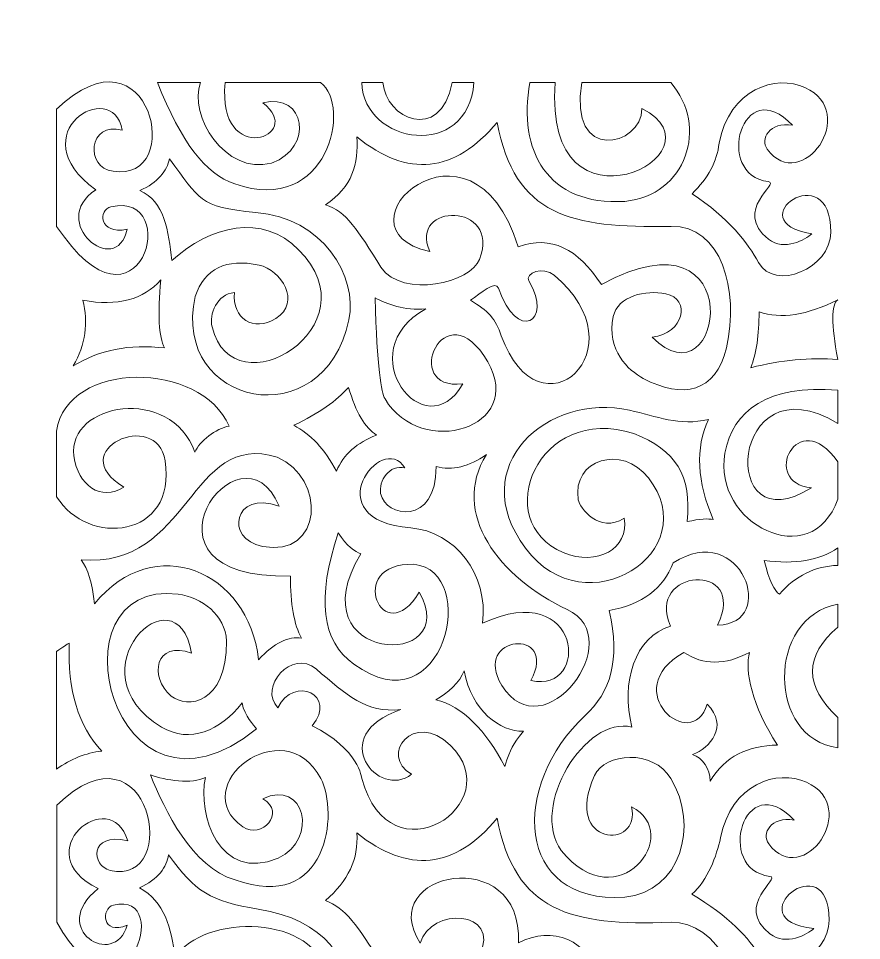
# Model space of a CAD drawing. Header units: centimetres. Extents: x -99 to 93, y -112 to 118.
# Drawn here: x -95.1 to -3.4, y 17.7 to 117.9 of the extents above; entities that cross this region are included whole.
import ezdxf

# ---------------------------------------------------------------- set-up
doc = ezdxf.new("R2010")
doc.units = ezdxf.units.CM
doc.header["$MEASUREMENT"] = 0
doc.layers.add('layer 1', color=7, linetype='Continuous')

msp = doc.modelspace()

# ---------------------------------------------------------------- linework, layer by layer
at = {"layer": 'layer 1', "color": 114, "lineweight": 20}
for points, knots in [([(-83.29539, 95.00688), (-84.48718, 89.57736), (-91.97173, 95.83041), (-86.71316, 99.29716), (-86.71316, 99.29716), (-95.12386, 105.44558), (-84.88055, 111.65502), (-83.83259, 105.78869), (-83.83259, 105.78869), (-87.51647, 106.80255), (-87.91274, 101.64285), (-84.81523, 101.34181), (-84.81523, 101.34181), (-76.84926, 99.95199), (-80.71938, 117.93878), (-90.96468, 108.06724), (-90.96468, 108.06724), (-90.96468, 103.502), (-90.96468, 99.25403), (-90.96468, 95.32332), (-90.96468, 95.32332), (-81.89771, 81.69669), (-77.12857, 99.25223), (-85.06099, 97.46599), (-85.06099, 97.46599), (-86.42806, 97.15815), (-86.42986, 94.37612), (-83.29539, 95.00688)], [0, 0, 0, 0, 0.125, 0.125, 0.125, 0.125, 0.25, 0.25, 0.25, 0.25, 0.375, 0.375, 0.375, 0.375, 0.5, 0.5, 0.5, 0.5, 0.625, 0.625, 0.625, 0.625, 0.75, 0.75, 0.75, 0.75, 1, 1, 1, 1]), ([(-13.64722, 103.72259), (-9.90462, 98.72006), (-3.53922, 107.69073), (-9.53944, 110.42842), (-9.53944, 110.42842), (-12.67726, 111.8601), (-17.74881, 110.30449), (-18.88427, 104.36568), (-18.88427, 104.36568), (-19.09484, 102.39153), (-20.0776, 100.55837), (-21.83249, 98.86623), (-21.83249, 98.86623), (-17.88397, 96.29279), (-15.70151, 93.46248), (-14.58305, 91.40377), (-14.58305, 91.40377), (-12.85215, 88.21776), (-6.74892, 90.7465), (-6.72865, 94.6757), (-6.72865, 94.6757), (-6.68522, 103.09228), (-17.01525, 95.87541), (-8.81045, 94.51505), (-8.81045, 94.51505), (-9.48066, 93.90826), (-11.7798, 92.57761), (-13.50631, 93.94307), (-13.50631, 93.94307), (-17.47888, 97.08492), (-12.16573, 100.02222), (-13.53671, 100.19234), (-13.53671, 100.19234), (-19.491, 100.93119), (-16.34999, 112.1453), (-10.88627, 106.31553), (-10.88627, 106.31553), (-13.42664, 106.75298), (-14.45243, 104.79887), (-13.64722, 103.72259)], [0, 0, 0, 0, 0.090909091, 0.090909091, 0.090909091, 0.090909091, 0.181818182, 0.181818182, 0.181818182, 0.181818182, 0.272727273, 0.272727273, 0.272727273, 0.272727273, 0.363636364, 0.363636364, 0.363636364, 0.363636364, 0.454545455, 0.454545455, 0.454545455, 0.454545455, 0.545454545, 0.545454545, 0.545454545, 0.545454545, 0.636363636, 0.636363636, 0.636363636, 0.636363636, 0.727272727, 0.727272727, 0.727272727, 0.727272727, 0.818181818, 0.818181818, 0.818181818, 0.818181818, 1, 1, 1, 1]), ([(-62.24905, 110.95953), (-58.84211, 108.46161), (-61.40761, 96.44339), (-71.56244, 99.94211), (-71.56244, 99.94211), (-74.8773, 101.0842), (-77.33777, 104.42012), (-80.0052, 110.95953), (-80.0052, 110.95953), (-75.26698, 110.95953), (-75.31415, 110.95953), (-75.31415, 110.95953), (-75.31415, 110.95953), (-76.65055, 107.44615), (-72.65633, 100.85281), (-67.58014, 102.20882), (-67.58014, 102.20882), (-62.90833, 103.88344), (-63.89713, 109.93604), (-68.53843, 108.7641), (-68.53843, 108.7641), (-63.72172, 105.11635), (-73.53731, 101.58683), (-72.62964, 110.95953), (-72.62964, 110.95953), (-65.12746, 110.95953), (-62.24905, 110.95953), (-62.24905, 110.95953)], [0, 0, 0, 0, 0.125, 0.125, 0.125, 0.125, 0.25, 0.25, 0.25, 0.25, 0.375, 0.375, 0.375, 0.375, 0.5, 0.5, 0.5, 0.5, 0.625, 0.625, 0.625, 0.625, 0.75, 0.75, 0.75, 0.75, 1, 1, 1, 1]), ([(-45.56203, 110.95953), (-46.17184, 102.45646), (-57.57057, 104.19116), (-57.75782, 110.95953), (-57.75782, 110.95953), (-55.50049, 110.95953), (-55.45805, 110.95953), (-55.45805, 110.95953), (-55.45805, 110.95953), (-55.17386, 107.10747), (-49.30088, 104.27328), (-47.92361, 110.95953), (-47.92361, 110.95953), (-45.58758, 110.95953), (-45.56203, 110.95953), (-45.56203, 110.95953)], [0, 0, 0, 0, 0.2, 0.2, 0.2, 0.2, 0.4, 0.4, 0.4, 0.4, 0.6, 0.6, 0.6, 0.6, 1, 1, 1, 1]), ([(-24.13938, 110.95953), (-19.97701, 106.19753), (-22.46565, 98.66176), (-29.15041, 98.0466), (-29.15041, 98.0466), (-37.55718, 97.52815), (-40.84425, 103.58349), (-39.46376, 110.95953), (-39.46376, 110.95953), (-36.67346, 110.95953), (-36.70416, 110.95953), (-36.70416, 110.95953), (-36.70416, 110.95953), (-38.18494, 93.06975), (-17.62579, 103.2853), (-27.29413, 108.13385), (-27.29413, 108.13385), (-27.23937, 103.99326), (-35.41011, 102.1807), (-33.80438, 110.95953), (-33.80438, 110.95953), (-24.5122, 110.95953), (-24.13938, 110.95953), (-24.13938, 110.95953)], [0, 0, 0, 0, 0.142857143, 0.142857143, 0.142857143, 0.142857143, 0.285714286, 0.285714286, 0.285714286, 0.285714286, 0.428571429, 0.428571429, 0.428571429, 0.428571429, 0.571428571, 0.571428571, 0.571428571, 0.571428571, 0.714285714, 0.714285714, 0.714285714, 0.714285714, 1, 1, 1, 1]), ([(-61.70924, 97.68607), (-58.80812, 99.56257), (-58.07112, 102.19764), (-58.3168, 105.05311), (-58.3168, 105.05311), (-52.73623, 100.576), (-47.64703, 101.1048), (-43.0492, 106.6395), (-43.0492, 106.6395), (-41.08372, 96.45142), (-35.08698, 95.12397), (-24.09631, 95.32332), (-24.09631, 95.32332), (-18.67691, 95.42162), (-16.62328, 88.44573), (-18.09456, 82.10348), (-18.09456, 82.10348), (-19.21188, 77.28707), (-22.86903, 76.48461), (-27.13507, 78.80038), (-27.13507, 78.80038), (-28.75609, 79.68035), (-31.17687, 81.78604), (-30.39371, 85.53391), (-30.39371, 85.53391), (-29.92729, 87.766), (-26.84301, 88.44532), (-24.69047, 88.00129), (-24.69047, 88.00129), (-21.90744, 87.4272), (-22.67446, 83.68141), (-26.17221, 83.29023), (-26.17221, 83.29023), (-18.41426, 75.38814), (-15.23465, 98.00809), (-31.69222, 88.99717), (-31.69222, 88.99717), (-34.25436, 92.91024), (-37.18784, 94.40675), (-40.73273, 93.1024), (-40.73273, 93.1024), (-45.80763, 109.44489), (-61.54878, 95.04475), (-50.36609, 92.59501), (-50.36609, 92.59501), (-52.73402, 97.94102), (-42.57593, 98.00915), (-44.94449, 91.72752), (-44.94449, 91.72752), (-45.87758, 89.25289), (-53.23662, 87.41602), (-55.68446, 90.88146), (-55.68446, 90.88146), (-58.20173, 94.96286), (-59.45807, 96.9672), (-61.70924, 97.68607)], [0, 0, 0, 0, 0.066666667, 0.066666667, 0.066666667, 0.066666667, 0.133333333, 0.133333333, 0.133333333, 0.133333333, 0.2, 0.2, 0.2, 0.2, 0.266666667, 0.266666667, 0.266666667, 0.266666667, 0.333333333, 0.333333333, 0.333333333, 0.333333333, 0.4, 0.4, 0.4, 0.4, 0.466666667, 0.466666667, 0.466666667, 0.466666667, 0.533333333, 0.533333333, 0.533333333, 0.533333333, 0.6, 0.6, 0.6, 0.6, 0.666666667, 0.666666667, 0.666666667, 0.666666667, 0.733333333, 0.733333333, 0.733333333, 0.733333333, 0.8, 0.8, 0.8, 0.8, 0.866666667, 0.866666667, 0.866666667, 0.866666667, 1, 1, 1, 1]), ([(-78.70274, 102.67203), (-78.91334, 101.40293), (-79.97998, 100.05227), (-81.90263, 99.2364), (-81.90263, 99.2364), (-79.24375, 98.05077), (-78.78314, 94.80962), (-78.43217, 91.60161), (-78.43217, 91.60161), (-74.29042, 95.40892), (-68.49863, 96.77952), (-64.63503, 92.78511), (-64.63503, 92.78511), (-56.27017, 84.46707), (-71.7389, 75.05129), (-74.06017, 84.39525), (-74.06017, 84.39525), (-74.3925, 85.73301), (-73.54077, 87.9892), (-71.6189, 88.13222), (-71.6189, 88.13222), (-71.87869, 85.33724), (-69.57426, 83.78151), (-67.13166, 85.31052), (-67.13166, 85.31052), (-64.28074, 87.09513), (-66.56373, 90.6122), (-68.92508, 91.11228), (-68.92508, 91.11228), (-72.55406, 91.88083), (-74.84111, 90.72936), (-75.90087, 87.7087), (-75.90087, 87.7087), (-78.50308, 75.70505), (-61.87912, 72.33945), (-59.15915, 85.1705), (-59.15915, 85.1705), (-58.16392, 89.86533), (-62.04785, 96.31565), (-69.27917, 96.82874), (-69.27917, 96.82874), (-75.63423, 97.49237), (-75.29256, 98.20407), (-78.70274, 102.67203)], [0, 0, 0, 0, 0.083333333, 0.083333333, 0.083333333, 0.083333333, 0.166666667, 0.166666667, 0.166666667, 0.166666667, 0.25, 0.25, 0.25, 0.25, 0.333333333, 0.333333333, 0.333333333, 0.333333333, 0.416666667, 0.416666667, 0.416666667, 0.416666667, 0.5, 0.5, 0.5, 0.5, 0.583333333, 0.583333333, 0.583333333, 0.583333333, 0.666666667, 0.666666667, 0.666666667, 0.666666667, 0.75, 0.75, 0.75, 0.75, 0.833333333, 0.833333333, 0.833333333, 0.833333333, 1, 1, 1, 1]), ([(-45.94478, 87.28567), (-44.03194, 86.19284), (-43.16765, 85.2366), (-42.58854, 83.43869), (-42.58854, 83.43869), (-38.44746, 71.90248), (-27.1926, 81.95225), (-36.83686, 90.03539), (-36.83686, 90.03539), (-38.00689, 91.01602), (-40.07652, 90.25104), (-39.5745, 89.40084), (-39.5745, 89.40084), (-36.90691, 84.88315), (-40.90861, 82.68447), (-42.89126, 88.60766), (-42.89126, 88.60766), (-43.18361, 89.48106), (-44.81348, 88.07422), (-45.94478, 87.28567)], [0, 0, 0, 0, 0.166666667, 0.166666667, 0.166666667, 0.166666667, 0.333333333, 0.333333333, 0.333333333, 0.333333333, 0.5, 0.5, 0.5, 0.5, 0.666666667, 0.666666667, 0.666666667, 0.666666667, 1, 1, 1, 1]), ([(-89.16789, 80.14697), (-87.83416, 82.49126), (-87.48319, 84.87083), (-88.11495, 87.28567), (-88.11495, 87.28567), (-84.34193, 86.61586), (-81.51654, 87.35618), (-79.6388, 89.50659), (-79.6388, 89.50659), (-79.98977, 85.76979), (-79.84939, 83.3021), (-79.21761, 82.10348), (-79.21761, 82.10348), (-83.06086, 82.54414), (-86.37761, 81.89196), (-89.16789, 80.14697)], [0, 0, 0, 0, 0.2, 0.2, 0.2, 0.2, 0.4, 0.4, 0.4, 0.4, 0.6, 0.6, 0.6, 0.6, 1, 1, 1, 1]), ([(-56.31622, 87.55007), (-55.00005, 86.88026), (-53.17452, 86.17125), (-50.80541, 86.34751), (-50.80541, 86.34751), (-59.22617, 81.7268), (-50.84064, 71.00739), (-46.77387, 78.20257), (-46.77387, 78.20257), (-53.64217, 77.37524), (-48.7535, 88.71131), (-44.05721, 80.59318), (-44.05721, 80.59318), (-39.92347, 73.44749), (-51.24614, 69.94015), (-55.23696, 76.56439), (-55.23696, 76.56439), (-55.64324, 77.23877), (-56.10562, 79.93544), (-56.31622, 87.55007)], [0, 0, 0, 0, 0.166666667, 0.166666667, 0.166666667, 0.166666667, 0.333333333, 0.333333333, 0.333333333, 0.333333333, 0.5, 0.5, 0.5, 0.5, 0.666666667, 0.666666667, 0.666666667, 0.666666667, 1, 1, 1, 1]), ([(-14.5409, 86.04301), (-14.52334, 83.52243), (-14.82168, 81.49538), (-15.43589, 79.96188), (-15.43589, 79.96188), (-12.13493, 80.7903), (-8.97787, 81.08995), (-5.96469, 80.86082), (-5.96469, 80.86082), (-6.69475, 84.69457), (-6.69476, 86.85382), (-5.96469, 87.33855), (-5.96469, 87.33855), (-9.31129, 85.65521), (-12.17003, 85.22338), (-14.5409, 86.04301)], [0, 0, 0, 0, 0.2, 0.2, 0.2, 0.2, 0.4, 0.4, 0.4, 0.4, 0.6, 0.6, 0.6, 0.6, 1, 1, 1, 1]), ([(-89.07981, 70.361), (-88.66705, 67.14138), (-86.14429, 65.38963), (-83.63997, 66.97999), (-83.63997, 66.97999), (-90.3634, 70.95071), (-80.04406, 75.58723), (-79.16498, 69.83549), (-79.16498, 69.83549), (-77.86944, 61.35887), (-87.62514, 60.46126), (-90.96467, 65.92241), (-90.96467, 65.92241), (-90.96468, 68.61925), (-90.96468, 70.99882), (-90.96468, 73.06113), (-90.96468, 73.06113), (-89.84825, 80.82576), (-75.21186, 80.7272), (-72.21073, 73.60945), (-72.21073, 73.60945), (-73.61466, 73.34505), (-75.46044, 71.95429), (-75.92957, 70.77738), (-75.92957, 70.77738), (-78.5376, 78.11463), (-89.81767, 76.11645), (-89.07981, 70.361)], [0, 0, 0, 0, 0.125, 0.125, 0.125, 0.125, 0.25, 0.25, 0.25, 0.25, 0.375, 0.375, 0.375, 0.375, 0.5, 0.5, 0.5, 0.5, 0.625, 0.625, 0.625, 0.625, 0.75, 0.75, 0.75, 0.75, 1, 1, 1, 1]), ([(-5.96469, 69.72972), (-5.96469, 68.61925), (-5.96469, 67.262), (-5.96469, 65.65801), (-5.96469, 65.65801), (-8.83127, 57.54072), (-19.64364, 62.99414), (-18.2525, 70.68156), (-18.2525, 70.68156), (-17.4242, 75.25872), (-13.52549, 78.18789), (-5.96469, 77.50299), (-5.96469, 77.50299), (-5.96469, 76.58641), (-5.96469, 75.38782), (-5.96469, 73.9072), (-5.96469, 73.9072), (-17.84768, 81.07415), (-19.05336, 60.30904), (-8.8357, 66.91115), (-8.8357, 66.91115), (-14.4792, 67.36319), (-10.3584, 76.04418), (-5.96469, 69.72972)], [0, 0, 0, 0, 0.142857143, 0.142857143, 0.142857143, 0.142857143, 0.285714286, 0.285714286, 0.285714286, 0.285714286, 0.428571429, 0.428571429, 0.428571429, 0.428571429, 0.571428571, 0.571428571, 0.571428571, 0.571428571, 0.714285714, 0.714285714, 0.714285714, 0.714285714, 1, 1, 1, 1]), ([(-65.1609, 73.69567), (-62.44083, 75.00002), (-60.45779, 76.37489), (-59.2118, 77.82026), (-59.2118, 77.82026), (-58.40455, 75.10579), (-57.38671, 73.37839), (-56.15828, 72.63808), (-56.15828, 72.63808), (-58.2817, 71.82727), (-59.73827, 70.52291), (-60.52797, 68.725), (-60.52797, 68.725), (-61.7915, 71.08696), (-63.33581, 72.74384), (-65.1609, 73.69567)], [0, 0, 0, 0, 0.2, 0.2, 0.2, 0.2, 0.4, 0.4, 0.4, 0.4, 0.6, 0.6, 0.6, 0.6, 1, 1, 1, 1]), ([(-29.21122, 63.58655), (-28.6292, 60.29987), (-32.18302, 58.31536), (-35.83939, 59.85665), (-35.83939, 59.85665), (-43.85804, 63.2368), (-38.66227, 76.13199), (-28.16113, 72.80701), (-28.16113, 72.80701), (-23.58547, 70.99955), (-21.84273, 68.22191), (-22.35896, 63.22557), (-22.35896, 63.22557), (-20.99015, 63.50759), (-20.0425, 63.57809), (-19.51604, 63.43709), (-19.51604, 63.43709), (-21.30601, 67.56167), (-21.4815, 71.19272), (-20.0425, 74.33022), (-20.0425, 74.33022), (-23.14866, 73.57229), (-25.721, 74.67589), (-28.62394, 75.33493), (-28.62394, 75.33493), (-37.45743, 77.34039), (-46.65845, 69.27564), (-39.94303, 60.3172), (-39.94303, 60.3172), (-33.35518, 51.52896), (-20.3446, 59.98423), (-26.57071, 67.9847), (-26.57071, 67.9847), (-29.42692, 71.65489), (-34.93442, 69.99615), (-34.20858, 65.58816), (-34.20858, 65.58816), (-34.06906, 64.74086), (-31.93417, 61.86732), (-29.21122, 63.58655)], [0, 0, 0, 0, 0.090909091, 0.090909091, 0.090909091, 0.090909091, 0.181818182, 0.181818182, 0.181818182, 0.181818182, 0.272727273, 0.272727273, 0.272727273, 0.272727273, 0.363636364, 0.363636364, 0.363636364, 0.363636364, 0.454545455, 0.454545455, 0.454545455, 0.454545455, 0.545454545, 0.545454545, 0.545454545, 0.545454545, 0.636363636, 0.636363636, 0.636363636, 0.636363636, 0.727272727, 0.727272727, 0.727272727, 0.727272727, 0.818181818, 0.818181818, 0.818181818, 0.818181818, 1, 1, 1, 1]), ([(-88.31567, 59.07126), (-87.56105, 58.11943), (-87.07956, 56.50989), (-86.85143, 54.28894), (-86.85143, 54.28894), (-80.35181, 62.23427), (-70.05155, 57.88845), (-69.00412, 48.20783), (-69.00412, 48.20783), (-67.28319, 50.04097), (-65.72133, 50.81655), (-64.31855, 50.53452), (-64.31855, 50.53452), (-65.1258, 52.01514), (-65.54612, 54.27134), (-65.51102, 57.30309), (-65.51102, 57.30309), (-84.05694, 56.84305), (-70.89617, 74.88105), (-66.75933, 64.91483), (-66.75933, 64.91483), (-71.76431, 66.639), (-72.68047, 61.33775), (-68.58295, 60.52874), (-68.58295, 60.52874), (-61.97207, 59.22348), (-61.61311, 67.99138), (-66.96618, 70.21906), (-66.96618, 70.21906), (-76.53476, 73.22868), (-76.41988, 58.03819), (-88.31567, 59.07126)], [0, 0, 0, 0, 0.111111111, 0.111111111, 0.111111111, 0.111111111, 0.222222222, 0.222222222, 0.222222222, 0.222222222, 0.333333333, 0.333333333, 0.333333333, 0.333333333, 0.444444444, 0.444444444, 0.444444444, 0.444444444, 0.555555556, 0.555555556, 0.555555556, 0.555555556, 0.666666667, 0.666666667, 0.666666667, 0.666666667, 0.777777778, 0.777777778, 0.777777778, 0.777777778, 1, 1, 1, 1]), ([(-55.71078, 66.26612), (-55.97045, 67.64778), (-54.76024, 69.46637), (-53.06685, 69.06849), (-53.06685, 69.06849), (-55.58102, 73.17134), (-62.99469, 63.38677), (-52.42036, 62.53814), (-52.42036, 62.53814), (-47.65999, 62.15611), (-43.94831, 57.51458), (-44.6286, 52.1738), (-44.6286, 52.1738), (-33.78289, 57.2064), (-32.79715, 44.46952), (-39.36391, 45.93402), (-39.36391, 45.93402), (-36.2471, 51.78761), (-45.90791, 50.91678), (-42.52273, 45.40523), (-42.52273, 45.40523), (-38.04476, 38.11447), (-28.60408, 50.48683), (-35.41163, 53.65617), (-35.41163, 53.65617), (-42.77582, 57.08466), (-48.19532, 64.14186), (-44.19444, 70.51072), (-44.19444, 70.51072), (-46.09183, 69.18657), (-47.92126, 68.74996), (-49.68272, 69.20094), (-49.68272, 69.20094), (-49.60495, 62.70571), (-55.22802, 63.69742), (-55.71078, 66.26612)], [0, 0, 0, 0, 0.1, 0.1, 0.1, 0.1, 0.2, 0.2, 0.2, 0.2, 0.3, 0.3, 0.3, 0.3, 0.4, 0.4, 0.4, 0.4, 0.5, 0.5, 0.5, 0.5, 0.6, 0.6, 0.6, 0.6, 0.7, 0.7, 0.7, 0.7, 0.8, 0.8, 0.8, 0.8, 1, 1, 1, 1]), ([(-24.13341, 35.28481), (-26.07459, 38.51409), (-31.30978, 38.06902), (-32.42861, 35.62726), (-32.42861, 35.62726), (-35.99861, 27.836), (-27.24918, 27.50117), (-28.41808, 32.21945), (-28.41808, 32.21945), (-22.66971, 29.30085), (-29.84116, 19.82927), (-36.07849, 27.45993), (-36.07849, 27.45993), (-39.48113, 32.28106), (-33.46746, 42.12672), (-28.36632, 40.8818), (-28.36632, 40.8818), (-29.61038, 45.79122), (-28.04292, 50.68219), (-24.17766, 51.85651), (-24.17766, 51.85651), (-26.9883, 58.07887), (-15.67146, 59.03855), (-19.04221, 51.96226), (-19.04221, 51.96226), (-12.38893, 52.07193), (-16.44397, 63.50711), (-23.88572, 58.73081), (-23.88572, 58.73081), (-24.93866, 55.94585), (-27.25512, 54.21845), (-30.83511, 53.54864), (-30.83511, 53.54864), (-29.57753, 48.10957), (-30.74059, 44.66454), (-33.46746, 42.12672), (-33.46746, 42.12672), (-41.5259, 34.62696), (-41.23167, 21.62646), (-29.14444, 22.37188), (-29.14444, 22.37188), (-23.07609, 22.98704), (-21.03906, 30.13715), (-24.13341, 35.28481)], [0, 0, 0, 0, 0.083333333, 0.083333333, 0.083333333, 0.083333333, 0.166666667, 0.166666667, 0.166666667, 0.166666667, 0.25, 0.25, 0.25, 0.25, 0.333333333, 0.333333333, 0.333333333, 0.333333333, 0.416666667, 0.416666667, 0.416666667, 0.416666667, 0.5, 0.5, 0.5, 0.5, 0.583333333, 0.583333333, 0.583333333, 0.583333333, 0.666666667, 0.666666667, 0.666666667, 0.666666667, 0.75, 0.75, 0.75, 0.75, 0.833333333, 0.833333333, 0.833333333, 0.833333333, 1, 1, 1, 1]), ([(-57.86931, 59.73554), (-58.50108, 59.98231), (-59.40484, 60.49348), (-60.31738, 62.00934), (-60.31738, 62.00934), (-62.70403, 54.92352), (-62.14248, 50.16437), (-58.63268, 47.73192), (-58.63268, 47.73192), (-48.79472, 40.52335), (-44.81921, 57.82857), (-52.0877, 58.57647), (-52.0877, 58.57647), (-59.69859, 58.82871), (-55.43386, 48.93479), (-51.52534, 55.55807), (-51.52534, 55.55807), (-46.62919, 46.99161), (-65.10192, 47.72059), (-57.86931, 59.73554)], [0, 0, 0, 0, 0.166666667, 0.166666667, 0.166666667, 0.166666667, 0.333333333, 0.333333333, 0.333333333, 0.333333333, 0.5, 0.5, 0.5, 0.5, 0.666666667, 0.666666667, 0.666666667, 0.666666667, 1, 1, 1, 1]), ([(-5.96469, 60.37008), (-7.95124, 58.9952), (-10.62572, 58.53694), (-13.9881, 58.99521), (-13.9881, 58.99521), (-13.42654, 56.82717), (-12.86497, 55.61094), (-12.3034, 55.34655), (-12.3034, 55.34655), (-10.55554, 57.33832), (-8.44262, 58.37831), (-5.96469, 58.46642), (-5.96469, 58.46642), (-5.96469, 59.24198), (-5.96469, 59.87654), (-5.96469, 60.37008)], [0, 0, 0, 0, 0.2, 0.2, 0.2, 0.2, 0.4, 0.4, 0.4, 0.4, 0.6, 0.6, 0.6, 0.6, 1, 1, 1, 1]), ([(-76.28987, 48.9179), (-77.93121, 58.35408), (-89.52277, 46.86355), (-79.54625, 40.8853), (-79.54625, 40.8853), (-76.47008, 39.04196), (-73.17949, 40.4632), (-70.79412, 43.50157), (-70.79412, 43.50157), (-70.50217, 42.03858), (-69.53059, 41.10439), (-69.21471, 40.69896), (-69.21471, 40.69896), (-84.94446, 27.87645), (-91.97048, 57.08554), (-77.74351, 55.34655), (-77.74351, 55.34655), (-75.14627, 54.94115), (-72.64041, 53.12739), (-72.47882, 50.21725), (-72.47882, 50.21725), (-72.44253, 43.34489), (-76.79191, 42.84741), (-78.4919, 44.25746), (-78.4919, 44.25746), (-80.99607, 46.33453), (-80.19249, 50.34456), (-76.28987, 48.9179)], [0, 0, 0, 0, 0.125, 0.125, 0.125, 0.125, 0.25, 0.25, 0.25, 0.25, 0.375, 0.375, 0.375, 0.375, 0.5, 0.5, 0.5, 0.5, 0.625, 0.625, 0.625, 0.625, 0.75, 0.75, 0.75, 0.75, 1, 1, 1, 1]), ([(-5.96469, 54.23608), (-13.77553, 52.80418), (-13.62086, 39.57208), (-5.96469, 38.63667), (-5.96469, 38.63667), (-5.96469, 39.51799), (-5.9647, 40.61084), (-5.96469, 41.9152), (-5.96469, 41.9152), (-9.64297, 45.33471), (-9.64298, 48.61324), (-5.96469, 51.75076), (-5.96469, 51.75076), (-5.96469, 52.61444), (-5.96469, 53.44288), (-5.96469, 54.23608)], [0, 0, 0, 0, 0.2, 0.2, 0.2, 0.2, 0.4, 0.4, 0.4, 0.4, 0.6, 0.6, 0.6, 0.6, 1, 1, 1, 1]), ([(-90.96468, 49.10678), (-90.29103, 49.5827), (-89.83248, 49.88237), (-89.58907, 50.00574), (-89.58907, 50.00574), (-89.7821, 44.89407), (-88.60632, 40.98099), (-86.06172, 38.26652), (-86.06172, 38.26652), (-87.7968, 38.07263), (-89.43113, 37.42045), (-90.96468, 36.30998), (-90.96468, 36.30998), (-90.96468, 42.2677), (-90.96468, 46.53332), (-90.96468, 49.10678)], [0, 0, 0, 0, 0.2, 0.2, 0.2, 0.2, 0.4, 0.4, 0.4, 0.4, 0.6, 0.6, 0.6, 0.6, 1, 1, 1, 1]), ([(-48.12962, 38.90107), (-52.08827, 42.76173), (-55.96531, 37.79659), (-52.34872, 35.756), (-52.34872, 35.756), (-55.93209, 32.90034), (-61.7368, 39.98436), (-53.52449, 42.7847), (-53.52449, 42.7847), (-57.35017, 42.36167), (-59.41046, 44.39036), (-62.73915, 47.20313), (-62.73915, 47.20313), (-65.35709, 49.41531), (-69.04304, 45.22308), (-66.89825, 42.98756), (-66.89825, 42.98756), (-65.17286, 46.53176), (-60.34203, 44.36331), (-63.16032, 41.01624), (-63.16032, 41.01624), (-58.10182, 38.51063), (-57.75332, 35.29038), (-57.75185, 35.28481), (-57.75185, 35.28481), (-54.77872, 23.98309), (-41.58541, 32.51885), (-48.12962, 38.90107)], [0, 0, 0, 0, 0.125, 0.125, 0.125, 0.125, 0.25, 0.25, 0.25, 0.25, 0.375, 0.375, 0.375, 0.375, 0.5, 0.5, 0.5, 0.5, 0.625, 0.625, 0.625, 0.625, 0.75, 0.75, 0.75, 0.75, 1, 1, 1, 1]), ([(-19.85823, 34.98702), (-18.27883, 37.70148), (-15.66405, 38.87905), (-12.54031, 38.91429), (-12.54031, 38.91429), (-15.31304, 43.17988), (-16.12908, 47.02687), (-15.56751, 49.00102), (-15.56751, 49.00102), (-18.23495, 47.59091), (-20.62161, 47.59091), (-22.72749, 49.00102), (-22.72749, 49.00102), (-30.0024, 44.84347), (-21.77985, 37.89636), (-20.18052, 43.37466), (-20.18052, 43.37466), (-17.7937, 40.97922), (-19.8718, 38.59688), (-21.77985, 37.89636), (-21.77985, 37.89636), (-20.73506, 37.55328), (-19.80452, 36.3395), (-19.85823, 34.98702)], [0, 0, 0, 0, 0.142857143, 0.142857143, 0.142857143, 0.142857143, 0.285714286, 0.285714286, 0.285714286, 0.285714286, 0.428571429, 0.428571429, 0.428571429, 0.428571429, 0.571428571, 0.571428571, 0.571428571, 0.571428571, 0.714285714, 0.714285714, 0.714285714, 0.714285714, 1, 1, 1, 1]), ([(-40.18489, 40.43458), (-42.71194, 40.36407), (-45.7732, 42.61824), (-46.62919, 46.99161), (-46.62919, 46.99161), (-47.05037, 45.81065), (-48.44056, 44.53402), (-49.70408, 43.8466), (-49.70408, 43.8466), (-46.83378, 43.1853), (-44.21, 40.46231), (-42.20942, 36.60214), (-42.20942, 36.60214), (-41.53021, 38.68403), (-41.38698, 38.84327), (-40.18489, 40.43458)], [0, 0, 0, 0, 0.2, 0.2, 0.2, 0.2, 0.4, 0.4, 0.4, 0.4, 0.6, 0.6, 0.6, 0.6, 1, 1, 1, 1]), ([(-83.28942, 19.33215), (-84.65238, 14.51913), (-91.95122, 18.92018), (-86.45318, 23.31155), (-86.45318, 23.31155), (-94.39817, 27.26493), (-85.11, 34.74762), (-83.22391, 28.52618), (-83.22391, 28.52618), (-87.54599, 29.48507), (-87.11753, 25.73784), (-85.15166, 25.29045), (-85.15166, 25.29045), (-77.26697, 23.49606), (-80.71341, 42.26406), (-90.95871, 32.39252), (-90.95871, 32.39252), (-90.95871, 27.82727), (-90.95871, 23.5793), (-90.95871, 19.6486), (-90.95871, 19.6486), (-83.63528, 6.73357), (-78.01403, 23.18515), (-84.7811, 21.51735), (-84.7811, 21.51735), (-86.14731, 21.18064), (-86.08201, 18.15909), (-83.28942, 19.33215)], [0, 0, 0, 0, 0.125, 0.125, 0.125, 0.125, 0.25, 0.25, 0.25, 0.25, 0.375, 0.375, 0.375, 0.375, 0.5, 0.5, 0.5, 0.5, 0.625, 0.625, 0.625, 0.625, 0.75, 0.75, 0.75, 0.75, 1, 1, 1, 1]), ([(-62.22407, 35.28481), (-66.26492, 42.8822), (-77.00468, 34.38451), (-70.69233, 30.03098), (-70.69233, 30.03098), (-68.66245, 28.631), (-65.95262, 31.57824), (-68.53246, 33.08938), (-68.53246, 33.08938), (-63.99404, 35.25437), (-62.41415, 28.76005), (-66.8462, 26.60599), (-66.8462, 26.60599), (-73.28609, 23.9778), (-75.66791, 31.38576), (-74.7752, 35.40687), (-74.7752, 35.40687), (-76.18339, 34.65359), (-79.14952, 35.06447), (-80.76318, 35.68079), (-80.76318, 35.68079), (-79.17999, 31.79902), (-76.23041, 25.61221), (-71.55647, 24.26739), (-71.55647, 24.26739), (-61.46203, 20.59806), (-60.24028, 31.55502), (-62.22407, 35.28481)], [0, 0, 0, 0, 0.125, 0.125, 0.125, 0.125, 0.25, 0.25, 0.25, 0.25, 0.375, 0.375, 0.375, 0.375, 0.5, 0.5, 0.5, 0.5, 0.625, 0.625, 0.625, 0.625, 0.75, 0.75, 0.75, 0.75, 1, 1, 1, 1]), ([(-13.49059, 28.17765), (-9.74799, 23.17512), (-3.38259, 32.14579), (-9.38281, 34.88348), (-9.38281, 34.88348), (-12.52063, 36.31516), (-17.59218, 34.75955), (-18.72764, 28.82074), (-18.72764, 28.82074), (-19.1713, 26.89105), (-20.09217, 24.22591), (-21.84706, 22.70497), (-21.84706, 22.70497), (-17.89854, 20.33697), (-15.54488, 17.91755), (-14.42642, 15.85883), (-14.42642, 15.85883), (-12.69551, 12.67282), (-6.93474, 15.95495), (-6.91447, 19.88415), (-6.91447, 19.88415), (-6.87104, 28.30073), (-17.26115, 19.90846), (-8.57692, 18.95904), (-8.57692, 18.95904), (-9.24713, 18.35225), (-11.62317, 17.03267), (-13.34968, 18.39813), (-13.34968, 18.39813), (-17.32225, 21.53998), (-12.0091, 24.47728), (-13.38008, 24.6474), (-13.38008, 24.6474), (-19.33437, 25.38625), (-16.19336, 36.60036), (-10.72964, 30.77059), (-10.72964, 30.77059), (-13.27001, 31.20804), (-14.2958, 29.25393), (-13.49059, 28.17765)], [0, 0, 0, 0, 0.090909091, 0.090909091, 0.090909091, 0.090909091, 0.181818182, 0.181818182, 0.181818182, 0.181818182, 0.272727273, 0.272727273, 0.272727273, 0.272727273, 0.363636364, 0.363636364, 0.363636364, 0.363636364, 0.454545455, 0.454545455, 0.454545455, 0.454545455, 0.545454545, 0.545454545, 0.545454545, 0.545454545, 0.636363636, 0.636363636, 0.636363636, 0.636363636, 0.727272727, 0.727272727, 0.727272727, 0.727272727, 0.818181818, 0.818181818, 0.818181818, 0.818181818, 1, 1, 1, 1]), ([(-61.70327, 22.01135), (-59.28151, 24.16177), (-58.06515, 26.5229), (-58.31083, 29.37839), (-58.31083, 29.37839), (-52.73026, 24.90128), (-47.64106, 25.43008), (-43.04323, 30.96478), (-43.04323, 30.96478), (-41.07775, 20.7767), (-35.07637, 19.27246), (-24.09034, 19.6486), (-24.09034, 19.6486), (-19.21886, 19.81538), (-14.92108, 12.621), (-17.71195, 6.56572), (-17.71195, 6.56572), (-19.43321, 2.83115), (-23.29686, 1.52922), (-27.1291, 3.12566), (-27.1291, 3.12566), (-31.69572, 5.60465), (-30.51772, 13.66491), (-24.6845, 12.32657), (-24.6845, 12.32657), (-21.96559, 11.70276), (-21.44502, 8.00844), (-25.97012, 7.20632), (-25.97012, 7.20632), (-14.63376, -0.06923), (-17.28355, 24.31976), (-31.68625, 13.32245), (-31.68625, 13.32245), (-33.15255, 17.85193), (-36.9764, 19.27996), (-40.72676, 17.42768), (-40.72676, 17.42768), (-40.18528, 28.32723), (-56.44396, 25.16739), (-51.41044, 17.37929), (-51.41044, 17.37929), (-50.26433, 21.33447), (-42.59726, 21.05588), (-44.93852, 16.0528), (-44.93852, 16.0528), (-46.05948, 13.6574), (-53.71008, 12.01526), (-55.67849, 15.20674), (-55.67849, 15.20674), (-58.19576, 19.28814), (-59.58906, 21.224), (-61.70327, 22.01135)], [0, 0, 0, 0, 0.071428571, 0.071428571, 0.071428571, 0.071428571, 0.142857143, 0.142857143, 0.142857143, 0.142857143, 0.214285714, 0.214285714, 0.214285714, 0.214285714, 0.285714286, 0.285714286, 0.285714286, 0.285714286, 0.357142857, 0.357142857, 0.357142857, 0.357142857, 0.428571429, 0.428571429, 0.428571429, 0.428571429, 0.5, 0.5, 0.5, 0.5, 0.571428571, 0.571428571, 0.571428571, 0.571428571, 0.642857143, 0.642857143, 0.642857143, 0.642857143, 0.714285714, 0.714285714, 0.714285714, 0.714285714, 0.785714286, 0.785714286, 0.785714286, 0.785714286, 0.857142857, 0.857142857, 0.857142857, 0.857142857, 1, 1, 1, 1]), ([(-78.78237, 26.98019), (-78.99297, 25.71108), (-79.90553, 24.27482), (-81.96514, 23.39047), (-81.96514, 23.39047), (-79.20354, 21.89669), (-78.45189, 19.03217), (-78.10092, 15.82417), (-78.10092, 15.82417), (-74.91803, 20.65883), (-62.66338, 20.57576), (-61.52743, 13.71072), (-61.52743, 13.71072), (-59.3248, 0.39926), (-81.13694, 5.00414), (-71.61293, 12.45749), (-71.61293, 12.45749), (-69.98247, 3.31556), (-59.23856, 13.05251), (-67.75478, 16.32793), (-67.75478, 16.32793), (-71.14294, 16.9494), (-75.1091, 14.84917), (-75.8949, 12.03397), (-75.8949, 12.03397), (-78.49711, 0.03033), (-62.23925, -2.5228), (-59.56412, 10.38614), (-59.56412, 10.38614), (-58.50582, 15.49303), (-61.87201, 19.95963), (-69.03352, 21.08553), (-69.03352, 21.08553), (-74.20873, 21.89916), (-75.92003, 22.99159), (-78.78237, 26.98019)], [0, 0, 0, 0, 0.1, 0.1, 0.1, 0.1, 0.2, 0.2, 0.2, 0.2, 0.3, 0.3, 0.3, 0.3, 0.4, 0.4, 0.4, 0.4, 0.5, 0.5, 0.5, 0.5, 0.6, 0.6, 0.6, 0.6, 0.7, 0.7, 0.7, 0.7, 0.8, 0.8, 0.8, 0.8, 1, 1, 1, 1])]:
    msp.add_open_spline(points, degree=3, knots=knots, dxfattribs=at)

doc.saveas('drawing.dxf')
